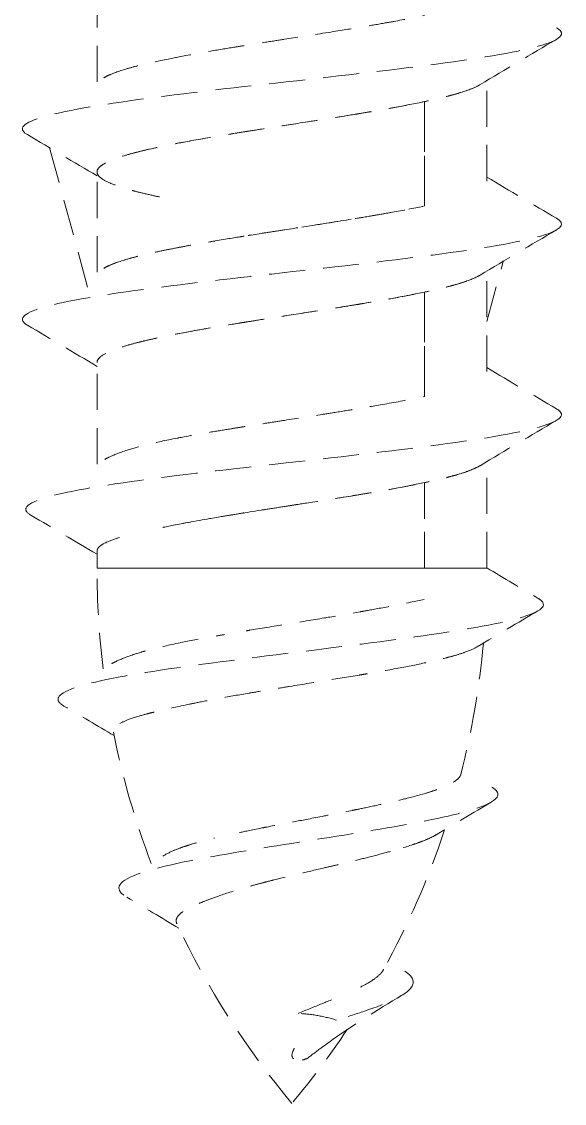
# Model space of a CAD drawing. Header units: feet. Extents: x 7599 to 8240, y -11181 to 1634.
# Drawn here: x 8032.59 to 8036.35, y -11127.56 to -11120.08 of the extents above; entities that cross this region are included whole.
import ezdxf

# ---------------------------------------------------------------- set-up
doc = ezdxf.new("R2010")
doc.units = ezdxf.units.FT
doc.header["$MEASUREMENT"] = 0
doc.linetypes.add('HIDDEN', pattern=[0.375, 0.25, -0.125])

msp = doc.modelspace()

# ---------------------------------------------------------------- linework, layer by layer
at = {"linetype": 'HIDDEN', "lineweight": 0, "extrusion": (-1, 6.12323e-17, 0)}
for p, q in [((8033.1134, -11120.4937), (8033.1134, -11119.7992)), ((8035.8093, -11121.1801), (8035.8093, -11120.4855)), ((8035.378, -11121.353), (8035.378, -11120.6308)), ((8035.378, -11120.6308), (8035.378, -11121.353)), ((8033.1134, -11121.8119), (8033.1134, -11121.1174)), ((8033.5447, -11121.6666), (8033.5447, -11121.6667)), ((8033.5447, -11121.6667), (8033.5447, -11121.6666)), ((8035.8093, -11122.4983), (8035.8093, -11121.8037)), ((8035.378, -11122.6712), (8035.378, -11121.949)), ((8035.378, -11121.949), (8035.378, -11122.6712)), ((8033.1134, -11123.1391), (8033.1134, -11122.4357)), ((8033.5447, -11122.9841), (8033.5447, -11122.9842)), ((8033.5447, -11122.9842), (8033.5447, -11122.9841)), ((8035.8093, -11123.8586), (8035.8093, -11123.122)), ((8035.378, -11123.8586), (8035.378, -11123.2672)), ((8035.378, -11123.2672), (8035.378, -11123.8586)), ((8033.1134, -11123.8586), (8033.1134, -11123.74)), ((8035.378, -11123.8586), (8033.1134, -11123.8586)), ((8033.1134, -11123.8586), (8035.378, -11123.8586)), ((8035.8093, -11123.8586), (8035.378, -11123.8586)), ((8035.378, -11123.8586), (8035.8093, -11123.8586)), ((8034.3102, -11127.1867), (8034.3113, -11127.1865))]:
    msp.add_line(p, q, dxfattribs=at)
at = {"linetype": 'HIDDEN', "lineweight": 15, "flags": 128}
for points in [[(8032.7853, -11120.95), (8033.0676, -11121.985)], [(8035.8093, -11122.153), (8035.923, -11121.736)]]:
    msp.add_lwpolyline(points, dxfattribs=at)
at = {"linetype": 'HIDDEN', "lineweight": 0, "extrusion": (0, 0, -1)}
for centre, start, end in [((-8038.8749, -11123.8586), 353.04606, 360), ((-8030.0478, -11123.8586), 185.16645, 194.34115), ((-8038.8749, -11123.8586), 339.21542, 348.63189), ((-8030.0478, -11123.8586), 198.31632, 208.83062), ((-8038.8749, -11123.8586), 320, 334.7015), ((-8030.0478, -11123.8586), 213.64842, 220)]:
    msp.add_arc(centre, 5.7614, start, end, dxfattribs=at)
at = {"linetype": 'HIDDEN', "lineweight": 0}
for points, knots in [([(8033.1595, -11120.4662), (8033.1718, -11120.4588), (8033.1851, -11120.4523), (8033.1977, -11120.4467), (8033.2129, -11120.4399), (8033.2439, -11120.4261), (8033.3132, -11120.4053), (8033.3363, -11120.3984), (8033.3613, -11120.3915), (8033.388, -11120.3846), (8033.4147, -11120.3778), (8033.4431, -11120.3709), (8033.4731, -11120.3641), (8033.5634, -11120.3436), (8033.6356, -11120.3299), (8033.6712, -11120.3231), (8033.7257, -11120.3126), (8033.8, -11120.2989), (8033.8987, -11120.2819), (8033.9617, -11120.271), (8034.019, -11120.2615), (8034.0691, -11120.2533), (8034.0983, -11120.2486), (8034.1251, -11120.2443), (8034.1492, -11120.2404), (8034.1633, -11120.2382), (8034.206, -11120.2314), (8034.2787, -11120.2201), (8034.3298, -11120.2121), (8034.3737, -11120.2053), (8034.4102, -11120.1996), (8034.4892, -11120.1874), (8034.578, -11120.1736), (8034.6745, -11120.1583), (8034.779, -11120.1417), (8034.853, -11120.1296), (8034.8989, -11120.122), (8034.9111, -11120.12), (8034.9214, -11120.1183), (8034.9297, -11120.1169), (8034.959, -11120.1121), (8035.0002, -11120.1052), (8035.0518, -11120.0964), (8035.1076, -11120.0868), (8035.1453, -11120.08), (8035.1673, -11120.076), (8035.2415, -11120.0625), (8035.3124, -11120.0487), (8035.378, -11120.0347)], [0.3416968, 0.3416968, 0.3416968, 0.3416968, 0.375, 0.375, 0.375, 0.4375, 0.4375, 0.4375, 0.4687768, 0.4687768, 0.4687768, 0.5, 0.5, 0.5, 0.5625, 0.5625, 0.5625, 0.625, 0.625, 0.625, 0.664489, 0.664489, 0.664489, 0.6875, 0.6875, 0.6875, 0.71875, 0.71875, 0.71875, 0.75, 0.75, 0.75, 0.8125, 0.8125, 0.8125, 0.8618717, 0.8618717, 0.8618717, 0.875, 0.875, 0.875, 0.90625, 0.90625, 0.90625, 0.9375, 0.9375, 0.9375, 1, 1, 1, 1]), ([(8036.2916, -11120.1201), (8036.3129, -11120.1326), (8036.3245, -11120.1451), (8036.3302, -11120.2014), (8036.2092, -11120.2452), (8035.7608, -11120.3327), (8035.4346, -11120.3765), (8034.6987, -11120.464), (8034.291, -11120.5078), (8033.5467, -11120.5953), (8033.212, -11120.6391), (8032.7414, -11120.7267), (8032.6066, -11120.7704), (8032.5942, -11120.8292), (8032.6058, -11120.8443), (8032.6313, -11120.8593)], [-0.2042014, -0.2042014, -0.2042014, -0.2042014, -0.203125, -0.203125, -0.19936616, -0.19936616, -0.19560731, -0.19560731, -0.19184847, -0.19184847, -0.18808962, -0.18808962, -0.18433078, -0.18433078, -0.18304002, -0.18304002, -0.18304002, -0.18304002]), ([(8035.7631, -11120.5131), (8035.7471, -11120.5231), (8035.7232, -11120.535), (8035.6792, -11120.5511), (8035.6227, -11120.5717), (8035.5692, -11120.5855), (8035.5609, -11120.5878), (8035.5526, -11120.59), (8035.5065, -11120.6036), (8035.378, -11120.6308)], [0.826369, 0.826369, 0.826369, 0.826369, 0.875, 0.875, 0.875, 0.9375, 0.9375, 0.9375, 1, 1, 1, 1]), ([(8035.7631, -11120.5131), (8035.7447, -11120.5241), (8035.7197, -11120.5359), (8035.6863, -11120.5484), (8035.6344, -11120.5679), (8035.5863, -11120.5809), (8035.5628, -11120.5872), (8035.559, -11120.5883), (8035.5557, -11120.5891), (8035.5531, -11120.5898), (8035.5337, -11120.595), (8035.5069, -11120.6018), (8035.4701, -11120.6104), (8035.4221, -11120.6216), (8035.3893, -11120.6284), (8035.378, -11120.6308)], [0.8222952, 0.8222952, 0.8222952, 0.8222952, 0.875, 0.875, 0.875, 0.9286913, 0.9286913, 0.9286913, 0.9375, 0.9375, 0.9375, 0.96875, 0.96875, 0.96875, 1, 1, 1, 1]), ([(8035.378, -11120.6308), (8035.3123, -11120.6446), (8035.2414, -11120.6584), (8035.1671, -11120.672), (8035.1453, -11120.676), (8035.1075, -11120.6829), (8035.0514, -11120.6927), (8035.0003, -11120.7016), (8034.9594, -11120.7085), (8034.9303, -11120.7133), (8034.9219, -11120.7147), (8034.9114, -11120.7165), (8034.8989, -11120.7185), (8034.8528, -11120.7261), (8034.7787, -11120.7381), (8034.674, -11120.7545), (8034.5779, -11120.7695), (8034.4895, -11120.7832), (8034.4109, -11120.7955), (8034.3742, -11120.8012), (8034.3299, -11120.8081), (8034.2784, -11120.8163), (8034.2059, -11120.8278), (8034.1631, -11120.8347), (8034.1487, -11120.837), (8034.1247, -11120.8408), (8034.0982, -11120.8451), (8034.0691, -11120.8498), (8034.0191, -11120.858), (8033.9618, -11120.8674), (8033.8988, -11120.8781), (8033.8, -11120.8949), (8033.7255, -11120.9086), (8033.6709, -11120.9191), (8033.6357, -11120.9258), (8033.5633, -11120.9397), (8033.4727, -11120.9606), (8033.4429, -11120.9674), (8033.4146, -11120.9743), (8033.388, -11120.9811), (8033.3614, -11120.988), (8033.3365, -11120.9948), (8033.3133, -11121.0016), (8033.2437, -11121.0222), (8033.2126, -11121.0359), (8033.1973, -11121.0427), (8033.174, -11121.0532), (8033.1476, -11121.0669), (8033.1304, -11121.084), (8033.1195, -11121.0948), (8033.115, -11121.1043), (8033.1138, -11121.1124), (8033.1131, -11121.1172), (8033.1134, -11121.1215), (8033.1144, -11121.1254), (8033.1149, -11121.1276), (8033.1159, -11121.1344), (8033.1258, -11121.1457), (8033.1328, -11121.1538), (8033.1417, -11121.1606), (8033.1503, -11121.1663), (8033.1685, -11121.1785), (8033.1957, -11121.1923), (8033.2363, -11121.2075), (8033.2803, -11121.2241), (8033.3227, -11121.2361), (8033.3504, -11121.2438), (8033.358, -11121.2458), (8033.3646, -11121.2476), (8033.3699, -11121.249), (8033.3881, -11121.2538), (8033.4147, -11121.2607), (8033.4525, -11121.2695), (8033.4936, -11121.279), (8033.5256, -11121.2858), (8033.5447, -11121.2899)], [0, 0, 0, 0, 0.0625, 0.0625, 0.0625, 0.09375, 0.09375, 0.09375, 0.125, 0.125, 0.125, 0.138317, 0.138317, 0.138317, 0.1875, 0.1875, 0.1875, 0.25, 0.25, 0.25, 0.28125, 0.28125, 0.28125, 0.3125, 0.3125, 0.3125, 0.335438, 0.335438, 0.335438, 0.375, 0.375, 0.375, 0.4375, 0.4375, 0.4375, 0.5, 0.5, 0.5, 0.531205, 0.531205, 0.531205, 0.5625, 0.5625, 0.5625, 0.625, 0.625, 0.625, 0.6875, 0.6875, 0.6875, 0.726953, 0.726953, 0.726953, 0.75, 0.75, 0.75, 0.78125, 0.78125, 0.78125, 0.8125, 0.8125, 0.8125, 0.875, 0.875, 0.875, 0.924056, 0.924056, 0.924056, 0.9375, 0.9375, 0.9375, 0.96875, 0.96875, 0.96875, 1, 1, 1, 1]), ([(8035.378, -11120.6308), (8035.2487, -11120.658), (8035.0939, -11120.6856), (8034.9706, -11120.7065), (8034.909, -11120.717), (8034.8253, -11120.7307), (8034.7008, -11120.7503), (8034.5763, -11120.7698), (8034.4875, -11120.7835), (8034.405, -11120.7964), (8034.3226, -11120.8093), (8034.2349, -11120.8231), (8034.1665, -11120.8341), (8034.0982, -11120.8451), (8034.0133, -11120.8588), (8033.9258, -11120.8735), (8033.7509, -11120.903), (8033.6038, -11120.9305), (8033.4766, -11120.9597), (8033.413, -11120.9743), (8033.3581, -11120.988), (8033.3004, -11121.0055), (8033.2428, -11121.0231), (8033.2102, -11121.0368), (8033.192, -11121.0452), (8033.1738, -11121.0536), (8033.1471, -11121.0673), (8033.1301, -11121.0842), (8033.1175, -11121.0968), (8033.1132, -11121.1077), (8033.1134, -11121.1174)], [0, 0, 0, 0, 0.125, 0.125, 0.125, 0.1875, 0.1875, 0.1875, 0.25, 0.25, 0.25, 0.3125, 0.3125, 0.3125, 0.375, 0.375, 0.375, 0.5, 0.5, 0.5, 0.5625, 0.5625, 0.5625, 0.625, 0.625, 0.625, 0.6875, 0.6875, 0.6875, 0.7341287, 0.7341287, 0.7341287, 0.7341287]), ([(8033.1594, -11121.7845), (8033.1728, -11121.7763), (8033.1868, -11121.7698), (8033.1976, -11121.765), (8033.219, -11121.7553), (8033.2532, -11121.7416), (8033.3133, -11121.7236), (8033.3447, -11121.7142), (8033.3769, -11121.7056), (8033.4084, -11121.6977), (8033.4306, -11121.6922), (8033.4525, -11121.687), (8033.4735, -11121.6822), (8033.5052, -11121.675), (8033.537, -11121.6682), (8033.568, -11121.6618), (8033.5968, -11121.6559), (8033.6308, -11121.649), (8033.6709, -11121.6414), (8033.7322, -11121.6296), (8033.8077, -11121.6158), (8033.8997, -11121.6), (8033.9824, -11121.5857), (8034.0508, -11121.5745), (8034.1009, -11121.5664), (8034.1193, -11121.5634), (8034.1353, -11121.5609), (8034.1488, -11121.5587), (8034.1763, -11121.5543), (8034.2197, -11121.5475), (8034.2796, -11121.5381), (8034.3359, -11121.5293), (8034.3799, -11121.5225), (8034.4112, -11121.5177), (8034.4955, -11121.5046), (8034.584, -11121.4909), (8034.6748, -11121.4765), (8034.8322, -11121.4515), (8034.9143, -11121.4377), (8034.9301, -11121.4351), (8034.9392, -11121.4336), (8034.9691, -11121.4287), (8035.0205, -11121.4199), (8035.0591, -11121.4134), (8035.1092, -11121.4047), (8035.1683, -11121.394), (8035.2463, -11121.3798), (8035.3163, -11121.3661), (8035.378, -11121.353)], [0.3393971, 0.3393971, 0.3393971, 0.3393971, 0.375, 0.375, 0.375, 0.4375, 0.4375, 0.4375, 0.47412, 0.47412, 0.47412, 0.5, 0.5, 0.5, 0.53125, 0.53125, 0.53125, 0.5625, 0.5625, 0.5625, 0.625, 0.625, 0.625, 0.6706974, 0.6706974, 0.6706974, 0.6875, 0.6875, 0.6875, 0.71875, 0.71875, 0.71875, 0.75, 0.75, 0.75, 0.8125, 0.8125, 0.8125, 0.8748086, 0.8748086, 0.8748086, 0.9106309, 0.9106309, 0.9106309, 0.9375, 0.9375, 0.9375, 1, 1, 1, 1]), ([(8034.1592, -11121.5571), (8034.1619, -11121.5566), (8034.1647, -11121.5562), (8034.1674, -11121.5558), (8034.2351, -11121.545), (8034.3229, -11121.5313), (8034.3983, -11121.5197), (8034.4737, -11121.508), (8034.5629, -11121.4943), (8034.7006, -11121.4724), (8034.8384, -11121.4505), (8034.9207, -11121.4367), (8034.9357, -11121.4342), (8034.9507, -11121.4317), (8035.0346, -11121.418), (8035.1419, -11121.3988), (8035.2492, -11121.3795), (8035.3177, -11121.3659), (8035.378, -11121.353)], [0.6850074, 0.6850074, 0.6850074, 0.6850074, 0.6875, 0.6875, 0.6875, 0.75, 0.75, 0.75, 0.8125, 0.8125, 0.8125, 0.875, 0.875, 0.875, 0.9375, 0.9375, 0.9375, 1, 1, 1, 1]), ([(8036.2917, -11121.4383), (8036.3101, -11121.4491), (8036.3212, -11121.4599), (8036.3387, -11121.5145), (8036.2272, -11121.5583), (8035.7946, -11121.6458), (8035.4744, -11121.6896), (8034.745, -11121.7771), (8034.3376, -11121.8209), (8033.588, -11121.9084), (8033.2477, -11121.9522), (8032.762, -11122.0397), (8032.6178, -11122.0835), (8032.5918, -11122.144), (8032.603, -11122.1608), (8032.6315, -11122.1776)], [-0.16646489, -0.16646489, -0.16646489, -0.16646489, -0.16553656, -0.16553656, -0.16177771, -0.16177771, -0.15801887, -0.15801887, -0.15426002, -0.15426002, -0.15050118, -0.15050118, -0.14674233, -0.14674233, -0.14530247, -0.14530247, -0.14530247, -0.14530247]), ([(8033.1594, -11121.7845), (8033.1733, -11121.7761), (8033.188, -11121.7691), (8033.2001, -11121.7638), (8033.2204, -11121.7549), (8033.2551, -11121.7411), (8033.3107, -11121.7243), (8033.3664, -11121.7076), (8033.4211, -11121.6938), (8033.4943, -11121.6775), (8033.636, -11121.6461), (8033.7855, -11121.6194), (8033.9276, -11121.5952)], [0.3379392, 0.3379392, 0.3379392, 0.3379392, 0.375, 0.375, 0.375, 0.4375, 0.4375, 0.4375, 0.5, 0.5, 0.5, 0.6208762, 0.6208762, 0.6208762, 0.6208762]), ([(8035.7676, -11121.8287), (8035.7424, -11121.8449), (8035.7066, -11121.8599), (8035.6661, -11121.874), (8035.6306, -11121.8864), (8035.5833, -11121.9002), (8035.5419, -11121.911), (8035.5005, -11121.9217), (8035.4427, -11121.9354), (8035.378, -11121.949)], [0.8039518, 0.8039518, 0.8039518, 0.8039518, 0.875, 0.875, 0.875, 0.9375, 0.9375, 0.9375, 1, 1, 1, 1]), ([(8035.7629, -11121.8314), (8035.7457, -11121.8418), (8035.7215, -11121.8535), (8035.6866, -11121.8666), (8035.6485, -11121.8809), (8035.6106, -11121.8922), (8035.5816, -11121.9003), (8035.5708, -11121.9033), (8035.5612, -11121.9059), (8035.5531, -11121.9081), (8035.5365, -11121.9124), (8035.5102, -11121.9192), (8035.4707, -11121.9284), (8035.4328, -11121.9373), (8035.4009, -11121.9441), (8035.378, -11121.949)], [0.8228833, 0.8228833, 0.8228833, 0.8228833, 0.875, 0.875, 0.875, 0.9206056, 0.9206056, 0.9206056, 0.9375, 0.9375, 0.9375, 0.96875, 0.96875, 0.96875, 1, 1, 1, 1]), ([(8035.378, -11121.949), (8035.3148, -11121.9623), (8035.2461, -11121.9761), (8035.1348, -11121.9962), (8035.0236, -11122.0163), (8034.9392, -11122.0301), (8034.9239, -11122.0326), (8034.9087, -11122.0352), (8034.826, -11122.0488), (8034.7042, -11122.0679), (8034.5823, -11122.0871), (8034.4931, -11122.1009), (8034.4078, -11122.1142), (8034.3226, -11122.1275), (8034.2353, -11122.1413), (8034.174, -11122.1512), (8034.1126, -11122.161), (8034.0273, -11122.1747), (8033.9452, -11122.1885), (8033.7809, -11122.216), (8033.6294, -11122.2434), (8033.4909, -11122.2747), (8033.4216, -11122.2903), (8033.3664, -11122.3041), (8033.3093, -11122.3211), (8033.2522, -11122.3381), (8033.2181, -11122.3517), (8033.1978, -11122.3607), (8033.1776, -11122.3698), (8033.1502, -11122.3836), (8033.1324, -11122.4004), (8033.1187, -11122.4131), (8033.1129, -11122.4242), (8033.1134, -11122.4357)], [0, 0, 0, 0, 0.0625, 0.0625, 0.0625, 0.125, 0.125, 0.125, 0.1875, 0.1875, 0.1875, 0.25, 0.25, 0.25, 0.3125, 0.3125, 0.3125, 0.375, 0.375, 0.375, 0.5, 0.5, 0.5, 0.5625, 0.5625, 0.5625, 0.625, 0.625, 0.625, 0.6875, 0.6875, 0.6875, 0.7352373, 0.7352373, 0.7352373, 0.7352373]), ([(8035.378, -11121.949), (8035.3162, -11121.962), (8035.246, -11121.9758), (8035.1677, -11121.9902), (8035.032, -11122.0151), (8034.9462, -11122.0289), (8034.9301, -11122.0316), (8034.9207, -11122.0332), (8034.8914, -11122.038), (8034.8373, -11122.0467), (8034.7968, -11122.0533), (8034.7429, -11122.0619), (8034.6749, -11122.0725), (8034.5838, -11122.0868), (8034.495, -11122.1006), (8034.4104, -11122.1138), (8034.3793, -11122.1186), (8034.3354, -11122.1255), (8034.2792, -11122.1344), (8034.2198, -11122.1438), (8034.1768, -11122.1507), (8034.1494, -11122.1551), (8034.1358, -11122.1573), (8034.1196, -11122.1599), (8034.1009, -11122.1629), (8034.0506, -11122.171), (8033.982, -11122.1821), (8033.8991, -11122.1962), (8033.8076, -11122.2118), (8033.7323, -11122.2255), (8033.6711, -11122.2373), (8033.6401, -11122.2432), (8033.6052, -11122.2502), (8033.5676, -11122.258), (8033.5345, -11122.2649), (8033.5031, -11122.2718), (8033.4734, -11122.2787), (8033.4533, -11122.2833), (8033.4314, -11122.2885), (8033.4084, -11122.2942), (8033.3779, -11122.3018), (8033.3455, -11122.3104), (8033.3132, -11122.3199), (8033.2533, -11122.3376), (8033.2192, -11122.3512), (8033.1978, -11122.3608), (8033.1788, -11122.3693), (8033.1497, -11122.3831), (8033.1304, -11122.4023), (8033.1222, -11122.4104), (8033.1173, -11122.4181), (8033.115, -11122.4255), (8033.1139, -11122.429), (8033.1134, -11122.4324), (8033.1134, -11122.4357)], [0, 0, 0, 0, 0.0625, 0.0625, 0.0625, 0.1245645, 0.1245645, 0.1245645, 0.1605407, 0.1605407, 0.1605407, 0.1875, 0.1875, 0.1875, 0.25, 0.25, 0.25, 0.28125, 0.28125, 0.28125, 0.3125, 0.3125, 0.3125, 0.3294389, 0.3294389, 0.3294389, 0.375, 0.375, 0.375, 0.4375, 0.4375, 0.4375, 0.46875, 0.46875, 0.46875, 0.5, 0.5, 0.5, 0.526891, 0.526891, 0.526891, 0.5625, 0.5625, 0.5625, 0.625, 0.625, 0.625, 0.6875, 0.6875, 0.6875, 0.7215099, 0.7215099, 0.7215099, 0.7373822, 0.7373822, 0.7373822, 0.7373822]), ([(8033.1674, -11123.1067), (8033.18, -11123.0986), (8033.1917, -11123.0933), (8033.1968, -11123.0909), (8033.2215, -11123.0788), (8033.2573, -11123.0638), (8033.3122, -11123.0458), (8033.3578, -11123.031), (8033.3994, -11123.0196), (8033.4293, -11123.0117), (8033.4479, -11123.0068), (8033.4622, -11123.0033), (8033.471, -11123.0011), (8033.5203, -11122.9891), (8033.5845, -11122.975), (8033.6692, -11122.9588), (8033.6766, -11122.9574), (8033.745, -11122.9438), (8033.8968, -11122.9182), (8033.9457, -11122.9099), (8033.9931, -11122.9021), (8034.0384, -11122.8948), (8034.0613, -11122.891), (8034.0855, -11122.8871), (8034.1108, -11122.883), (8034.1187, -11122.8818), (8034.1261, -11122.8806), (8034.1329, -11122.8795), (8034.1586, -11122.8754), (8034.1758, -11122.8726), (8034.184, -11122.8713), (8034.2105, -11122.8671), (8034.2476, -11122.8613), (8034.2957, -11122.8538), (8034.3499, -11122.8454), (8034.388, -11122.8395), (8034.4093, -11122.8362), (8034.4989, -11122.8223), (8034.5874, -11122.8086), (8034.6731, -11122.795), (8034.6993, -11122.7909), (8034.7429, -11122.784), (8034.8025, -11122.7743), (8034.8584, -11122.7652), (8034.9004, -11122.7583), (8034.9295, -11122.7534), (8034.9381, -11122.752), (8034.9486, -11122.7502), (8034.961, -11122.7482), (8035.0064, -11122.7406), (8035.0774, -11122.7287), (8035.1667, -11122.7125), (8035.2503, -11122.6973), (8035.3201, -11122.6836), (8035.378, -11122.6712)], [0.3421887, 0.3421887, 0.3421887, 0.3421887, 0.375, 0.375, 0.375, 0.4375, 0.4375, 0.4375, 0.4759842, 0.4759842, 0.4759842, 0.5, 0.5, 0.5, 0.5625, 0.5625, 0.5625, 0.625, 0.625, 0.625, 0.6607143, 0.6607143, 0.6607143, 0.6785714, 0.6785714, 0.6785714, 0.6822968, 0.6822968, 0.6822968, 0.6964286, 0.6964286, 0.6964286, 0.7232143, 0.7232143, 0.7232143, 0.75, 0.75, 0.75, 0.8125, 0.8125, 0.8125, 0.84375, 0.84375, 0.84375, 0.875, 0.875, 0.875, 0.8883651, 0.8883651, 0.8883651, 0.9375, 0.9375, 0.9375, 1, 1, 1, 1]), ([(8036.2918, -11122.7565), (8036.3072, -11122.7656), (8036.3175, -11122.7747), (8036.346, -11122.8276), (8036.2442, -11122.8714), (8035.8276, -11122.9589), (8035.5137, -11123.0027), (8034.7912, -11123.0902), (8034.3843, -11123.134), (8033.6298, -11123.2215), (8033.2799, -11123.2653), (8032.7901, -11123.3528), (8032.6447, -11123.3966), (8032.6149, -11123.4579), (8032.6262, -11123.4754), (8032.6561, -11123.4929)], [-0.12872891, -0.12872891, -0.12872891, -0.12872891, -0.12794811, -0.12794811, -0.12418927, -0.12418927, -0.12043042, -0.12043042, -0.11667158, -0.11667158, -0.11291274, -0.11291274, -0.10915389, -0.10915389, -0.10764897, -0.10764897, -0.10764897, -0.10764897]), ([(8035.7669, -11123.1473), (8035.7446, -11123.1615), (8035.7136, -11123.1752), (8035.6762, -11123.1887), (8035.6393, -11123.202), (8035.5933, -11123.2158), (8035.5473, -11123.2278), (8035.5013, -11123.2398), (8035.4429, -11123.2535), (8035.378, -11123.2672)], [0.8117206, 0.8117206, 0.8117206, 0.8117206, 0.875, 0.875, 0.875, 0.9375, 0.9375, 0.9375, 1, 1, 1, 1]), ([(8035.7628, -11123.1497), (8035.7469, -11123.1593), (8035.7234, -11123.171), (8035.6864, -11123.1849), (8035.6576, -11123.1958), (8035.6276, -11123.2052), (8035.5996, -11123.2134), (8035.5835, -11123.2181), (8035.568, -11123.2223), (8035.5536, -11123.2261), (8035.5451, -11123.2284), (8035.5196, -11123.2352), (8035.4705, -11123.2467), (8035.4362, -11123.2547), (8035.4049, -11123.2615), (8035.378, -11123.2672)], [0.8242341, 0.8242341, 0.8242341, 0.8242341, 0.875, 0.875, 0.875, 0.9146028, 0.9146028, 0.9146028, 0.9375, 0.9375, 0.9375, 0.96875, 0.96875, 0.96875, 1, 1, 1, 1]), ([(8035.378, -11123.2672), (8035.3214, -11123.2792), (8035.2577, -11123.292), (8035.1579, -11123.3102), (8035.0581, -11123.3285), (8034.9806, -11123.3414), (8034.9569, -11123.3454), (8034.9332, -11123.3494), (8034.8562, -11123.3621), (8034.7463, -11123.3795), (8034.6365, -11123.3969), (8034.5537, -11123.4097), (8034.5131, -11123.416), (8034.4725, -11123.4223), (8034.3894, -11123.4353), (8034.2708, -11123.454), (8034.1522, -11123.4728), (8034.0733, -11123.4856), (8034.0202, -11123.4944), (8033.9671, -11123.5031), (8033.8889, -11123.5161), (8033.7835, -11123.5353), (8033.678, -11123.5546), (8033.6143, -11123.5674), (8033.5639, -11123.5778), (8033.5605, -11123.5785), (8033.5571, -11123.5792), (8033.5536, -11123.5799)], [0, 0, 0, 0, 0.0625, 0.0625, 0.0625, 0.125, 0.125, 0.125, 0.1875, 0.1875, 0.1875, 0.25, 0.25, 0.25, 0.3125, 0.3125, 0.3125, 0.375, 0.375, 0.375, 0.4375, 0.4375, 0.4375, 0.5, 0.5, 0.5, 0.5042141, 0.5042141, 0.5042141, 0.5042141]), ([(8035.378, -11123.2672), (8035.3226, -11123.2789), (8035.2579, -11123.2917), (8035.1828, -11123.3057), (8035.0638, -11123.3277), (8034.9852, -11123.3406), (8034.9626, -11123.3444), (8034.9373, -11123.3487), (8034.861, -11123.3614), (8034.7262, -11123.3827)], [0, 0, 0, 0, 0.0625, 0.0625, 0.0625, 0.125, 0.125, 0.125, 0.1874488, 0.1874488, 0.1874488, 0.1874488]), ([(8034.4988, -11123.4182), (8034.4926, -11123.4192), (8034.4864, -11123.4202), (8034.4803, -11123.4211), (8034.445, -11123.4266), (8034.4039, -11123.4331), (8034.3571, -11123.4404), (8034.3156, -11123.4469), (8034.2744, -11123.4534), (8034.2338, -11123.4599), (8034.2095, -11123.4638), (8034.1757, -11123.4691), (8034.1329, -11123.476), (8034.1264, -11123.477), (8034.1198, -11123.4781), (8034.1129, -11123.4792), (8034.0717, -11123.4859), (8034.0325, -11123.4923), (8033.9956, -11123.4984), (8033.9611, -11123.5042), (8033.8825, -11123.5172), (8033.7721, -11123.5374), (8033.6816, -11123.554), (8033.6174, -11123.5669), (8033.5728, -11123.576), (8033.5714, -11123.5763), (8033.5699, -11123.5765), (8033.5685, -11123.5768)], [0.244908, 0.244908, 0.244908, 0.244908, 0.25, 0.25, 0.25, 0.28125, 0.28125, 0.28125, 0.3125, 0.3125, 0.3125, 0.3396513, 0.3396513, 0.3396513, 0.34375, 0.34375, 0.34375, 0.375, 0.375, 0.375, 0.4375, 0.4375, 0.4375, 0.5, 0.5, 0.5, 0.5013727, 0.5013727, 0.5013727, 0.5013727]), ([(8033.2679, -11123.6473), (8033.2396, -11123.6559), (8033.2042, -11123.6676), (8033.1732, -11123.6826), (8033.1494, -11123.6941), (8033.132, -11123.7059), (8033.1224, -11123.7179), (8033.1208, -11123.72), (8033.1188, -11123.7227), (8033.117, -11123.7261), (8033.115, -11123.7299), (8033.1133, -11123.7345), (8033.1134, -11123.74)], [0.625, 0.625, 0.625, 0.625, 0.6875, 0.6875, 0.6875, 0.75, 0.75, 0.75, 0.7712902, 0.7712902, 0.7712902, 0.7952598, 0.7952598, 0.7952598, 0.7952598]), ([(8036.1653, -11124.0684), (8036.1813, -11124.0779), (8036.1921, -11124.0874), (8036.2216, -11124.1407), (8036.1286, -11124.1844), (8035.7472, -11124.272), (8035.4599, -11124.3157), (8034.8017, -11124.4033), (8034.4325, -11124.4471), (8033.7508, -11124.5346), (8033.4359, -11124.5784), (8032.9964, -11124.6659), (8032.8666, -11124.7097), (8032.8372, -11124.7732), (8032.8505, -11124.793), (8032.8842, -11124.8128)], [-0.0911743, -0.0911743, -0.0911743, -0.0911743, -0.09035967, -0.09035967, -0.08660083, -0.08660083, -0.08284198, -0.08284198, -0.07908314, -0.07908314, -0.07532429, -0.07532429, -0.07156545, -0.07156545, -0.06986645, -0.06986645, -0.06986645, -0.06986645]), ([(8034.1454, -11124.2926), (8034.153, -11124.2913), (8034.1607, -11124.29), (8034.1686, -11124.2887), (8034.2402, -11124.2767), (8034.3269, -11124.2623), (8034.4281, -11124.2458), (8034.5166, -11124.2313), (8034.6032, -11124.217), (8034.6862, -11124.2031), (8034.6875, -11124.2029), (8034.7755, -11124.1886), (8034.9362, -11124.1601), (8034.9475, -11124.1581), (8034.9651, -11124.155), (8034.9886, -11124.1508), (8035.0308, -11124.1432), (8035.0923, -11124.1321), (8035.1683, -11124.1175), (8035.2503, -11124.1017), (8035.3187, -11124.0874), (8035.3753, -11124.0746)], [0.6982106, 0.6982106, 0.6982106, 0.6982106, 0.7033583, 0.7033583, 0.7033583, 0.75, 0.75, 0.75, 0.8125, 0.8125, 0.8125, 0.875, 0.875, 0.875, 0.8973932, 0.8973932, 0.8973932, 0.9375, 0.9375, 0.9375, 1, 1, 1, 1]), ([(8033.2149, -11124.5204), (8033.2239, -11124.5148), (8033.233, -11124.51), (8033.2409, -11124.5061), (8033.2673, -11124.4928), (8033.3034, -11124.4776), (8033.354, -11124.4606), (8033.3544, -11124.4604), (8033.3714, -11124.4543), (8033.4117, -11124.4423), (8033.4347, -11124.4354), (8033.4551, -11124.4297), (8033.4718, -11124.4252), (8033.4884, -11124.4207), (8033.5013, -11124.4174), (8033.51, -11124.4152), (8033.5574, -11124.4032), (8033.6203, -11124.3888), (8033.7044, -11124.372), (8033.7636, -11124.3601), (8033.8371, -11124.3462), (8033.9273, -11124.3303), (8033.9441, -11124.3273), (8033.9665, -11124.3234), (8033.9948, -11124.3184)], [0.3500353, 0.3500353, 0.3500353, 0.3500353, 0.375, 0.375, 0.375, 0.4375, 0.4375, 0.4375, 0.4625, 0.4625, 0.4625, 0.4813675, 0.4813675, 0.4813675, 0.5, 0.5, 0.5, 0.5625, 0.5625, 0.5625, 0.625, 0.625, 0.625, 0.6559796, 0.6559796, 0.6559796, 0.6559796]), ([(8035.7439, -11124.4024), (8035.7273, -11124.4123), (8035.7025, -11124.4245), (8035.6629, -11124.4389), (8035.6395, -11124.4474), (8035.6147, -11124.4553), (8035.5898, -11124.4626), (8035.5691, -11124.4687), (8035.5483, -11124.4743), (8035.5281, -11124.4795), (8035.4556, -11124.4982), (8035.3916, -11124.5117), (8035.3521, -11124.52)], [0.8198428, 0.8198428, 0.8198428, 0.8198428, 0.875, 0.875, 0.875, 0.9090879, 0.9090879, 0.9090879, 0.9375, 0.9375, 0.9375, 1, 1, 1, 1]), ([(8035.3521, -11124.52), (8035.297, -11124.5315), (8035.231, -11124.5446), (8035.1526, -11124.5591), (8035.0747, -11124.5735), (8035.0131, -11124.5841), (8034.9732, -11124.591), (8034.9534, -11124.5943), (8034.9388, -11124.5968), (8034.9297, -11124.5983), (8034.8495, -11124.6119), (8034.7691, -11124.6249), (8034.6902, -11124.6376), (8034.6265, -11124.6479), (8034.5438, -11124.6612), (8034.4434, -11124.6775), (8034.4116, -11124.6827), (8034.3644, -11124.6904), (8034.3028, -11124.7006), (8034.2631, -11124.7071), (8034.2218, -11124.714), (8034.1794, -11124.7212), (8034.1746, -11124.722), (8034.1698, -11124.7228), (8034.165, -11124.7236), (8034.0977, -11124.735), (8034.0306, -11124.7467), (8033.9648, -11124.7587), (8033.9366, -11124.7639), (8033.8996, -11124.7708), (8033.8553, -11124.7794), (8033.8046, -11124.7893), (8033.771, -11124.7962), (8033.7517, -11124.8002), (8033.6701, -11124.8171), (8033.61, -11124.8308), (8033.5653, -11124.8412), (8033.5527, -11124.8441), (8033.5358, -11124.848), (8033.5157, -11124.8528), (8033.5032, -11124.8559), (8033.4893, -11124.8593), (8033.4746, -11124.863), (8033.4744, -11124.8631), (8033.4518, -11124.8685), (8033.4144, -11124.8794), (8033.3631, -11124.8942), (8033.3289, -11124.907), (8033.3048, -11124.9177), (8033.2844, -11124.9268), (8033.2583, -11124.9399), (8033.2414, -11124.9569), (8033.2356, -11124.9628), (8033.2311, -11124.9688), (8033.2285, -11124.9751), (8033.2259, -11124.9813), (8033.2251, -11124.9877), (8033.2265, -11124.9943)], [0, 0, 0, 0, 0.0625, 0.0625, 0.0625, 0.1042978, 0.1042978, 0.1042978, 0.125, 0.125, 0.125, 0.1875, 0.1875, 0.1875, 0.25, 0.25, 0.25, 0.2857143, 0.2857143, 0.2857143, 0.3178157, 0.3178157, 0.3178157, 0.3214286, 0.3214286, 0.3214286, 0.375, 0.375, 0.375, 0.40625, 0.40625, 0.40625, 0.4375, 0.4375, 0.4375, 0.5, 0.5, 0.5, 0.5219897, 0.5219897, 0.5219897, 0.5357143, 0.5357143, 0.5357143, 0.5625, 0.5625, 0.5625, 0.625, 0.625, 0.625, 0.6875, 0.6875, 0.6875, 0.7176111, 0.7176111, 0.7176111, 0.7471729, 0.7471729, 0.7471729, 0.7471729]), ([(8035.2236, -11125.4603), (8035.2682, -11125.4494), (8035.3265, -11125.4346), (8035.3883, -11125.4159), (8035.4103, -11125.4092), (8035.4318, -11125.4024), (8035.4522, -11125.3953), (8035.4741, -11125.3878), (8035.4948, -11125.38), (8035.5139, -11125.3721), (8035.5552, -11125.3548), (8035.5796, -11125.3404), (8035.5952, -11125.3287), (8035.61, -11125.3177), (8035.6252, -11125.3034), (8035.6297, -11125.2857)], [0, 0, 0, 0, 0.0625, 0.0625, 0.0625, 0.0926505, 0.0926505, 0.0926505, 0.125, 0.125, 0.125, 0.1875, 0.1875, 0.1875, 0.2493517, 0.2493517, 0.2493517, 0.2493517]), ([(8035.8441, -11125.3732), (8035.8645, -11125.3855), (8035.8776, -11125.3977), (8035.9031, -11125.4538), (8035.8265, -11125.4975), (8035.5176, -11125.5851), (8035.2863, -11125.6288), (8034.762, -11125.7164), (8034.4704, -11125.7601), (8033.9373, -11125.8477), (8033.6931, -11125.8914), (8033.3149, -11125.9901), (8033.2338, -11126.0451), (8033.2843, -11126.1119), (8033.2992, -11126.1237), (8033.3193, -11126.1356)], [-0.05382314, -0.05382314, -0.05382314, -0.05382314, -0.05277123, -0.05277123, -0.04901238, -0.04901238, -0.04525354, -0.04525354, -0.04149469, -0.04149469, -0.03773585, -0.03773585, -0.03301887, -0.03301887, -0.03199958, -0.03199958, -0.03199958, -0.03199958]), ([(8034.0984, -11125.6886), (8034.1281, -11125.6823), (8034.1788, -11125.6717), (8034.2538, -11125.6567), (8034.2647, -11125.6545), (8034.2761, -11125.6522), (8034.288, -11125.6499), (8034.3525, -11125.6371), (8034.4185, -11125.6243), (8034.4848, -11125.6117), (8034.5372, -11125.6017), (8034.6041, -11125.5889), (8034.6845, -11125.5733), (8034.6905, -11125.5721), (8034.7572, -11125.5595), (8034.8775, -11125.5353), (8034.8866, -11125.5334), (8034.9005, -11125.5306), (8034.9192, -11125.5269), (8034.9522, -11125.5202), (8035.0001, -11125.5104), (8035.0599, -11125.4975), (8035.1246, -11125.4836), (8035.1787, -11125.4712), (8035.2236, -11125.4603)], [0.625, 0.625, 0.625, 0.625, 0.6795775, 0.6795775, 0.6795775, 0.6875, 0.6875, 0.6875, 0.75, 0.75, 0.75, 0.8125, 0.8125, 0.8125, 0.875, 0.875, 0.875, 0.8975538, 0.8975538, 0.8975538, 0.9375, 0.9375, 0.9375, 1, 1, 1, 1]), ([(8035.4657, -11125.7002), (8035.4527, -11125.708), (8035.4369, -11125.7165), (8035.4172, -11125.7256), (8035.3973, -11125.7348), (8035.3764, -11125.7434), (8035.3556, -11125.7513), (8035.3364, -11125.7587), (8035.3173, -11125.7654), (8035.2989, -11125.7716), (8035.2413, -11125.7909), (8035.1868, -11125.8065), (8035.1444, -11125.8184)], [0.8425392, 0.8425392, 0.8425392, 0.8425392, 0.875, 0.875, 0.875, 0.9075007, 0.9075007, 0.9075007, 0.9375, 0.9375, 0.9375, 1, 1, 1, 1]), ([(8033.5696, -11125.8512), (8033.5965, -11125.8339), (8033.6266, -11125.8198), (8033.6523, -11125.809), (8033.6722, -11125.8007), (8033.6936, -11125.7926), (8033.7162, -11125.7849), (8033.7348, -11125.7786), (8033.7541, -11125.7725), (8033.7739, -11125.7667), (8033.809, -11125.7562), (8033.8576, -11125.743), (8033.9253, -11125.7269), (8033.9254, -11125.7269), (8033.9255, -11125.7269), (8033.9255, -11125.7269)], [0.378452, 0.378452, 0.378452, 0.378452, 0.4375, 0.4375, 0.4375, 0.471804, 0.471804, 0.471804, 0.5, 0.5, 0.5, 0.5625, 0.5625, 0.5625, 0.5625726, 0.5625726, 0.5625726, 0.5625726]), ([(8035.1444, -11125.8184), (8035.1035, -11125.8297), (8035.056, -11125.8424), (8035.0012, -11125.8564), (8034.9579, -11125.8674), (8034.9133, -11125.8784), (8034.8681, -11125.8893), (8034.8603, -11125.8912), (8034.8525, -11125.8931), (8034.8447, -11125.8949), (8034.8194, -11125.901), (8034.7919, -11125.9075), (8034.7624, -11125.9144), (8034.7456, -11125.9183), (8034.7176, -11125.9249), (8034.678, -11125.9342), (8034.6192, -11125.9479), (8034.5623, -11125.9612), (8034.5083, -11125.9741), (8034.4696, -11125.9833), (8034.4121, -11125.9971), (8034.3392, -11126.0154), (8034.3196, -11126.0204), (8034.3, -11126.0253), (8034.2806, -11126.0303), (8034.273, -11126.0323), (8034.2653, -11126.0343), (8034.2576, -11126.0363), (8034.2361, -11126.0419), (8034.2095, -11126.049), (8034.1786, -11126.0575), (8034.1461, -11126.0665), (8034.0941, -11126.0811), (8034.0309, -11126.1014), (8033.9698, -11126.121), (8033.9294, -11126.1359), (8033.9026, -11126.1459), (8033.8757, -11126.156), (8033.8513, -11126.1656), (8033.8294, -11126.1747), (8033.8179, -11126.1794), (8033.8071, -11126.1841), (8033.7969, -11126.1885), (8033.7705, -11126.2002), (8033.7426, -11126.2135), (8033.7184, -11126.2285), (8033.7106, -11126.2333), (8033.7007, -11126.2398), (8033.691, -11126.2479), (8033.6793, -11126.2577), (8033.6745, -11126.2642), (8033.6721, -11126.2674), (8033.6619, -11126.2814), (8033.6591, -11126.2948), (8033.6616, -11126.3077), (8033.6623, -11126.3113), (8033.6636, -11126.3157), (8033.666, -11126.3207)], [0, 0, 0, 0, 0.0625, 0.0625, 0.0625, 0.1158571, 0.1158571, 0.1158571, 0.125, 0.125, 0.125, 0.15625, 0.15625, 0.15625, 0.1875, 0.1875, 0.1875, 0.25, 0.25, 0.25, 0.3125, 0.3125, 0.3125, 0.3348726, 0.3348726, 0.3348726, 0.34375, 0.34375, 0.34375, 0.375, 0.375, 0.375, 0.4375, 0.4375, 0.4375, 0.5, 0.5, 0.5, 0.5409445, 0.5409445, 0.5409445, 0.5625, 0.5625, 0.5625, 0.625, 0.625, 0.625, 0.65625, 0.65625, 0.65625, 0.6875, 0.6875, 0.6875, 0.75, 0.75, 0.75, 0.7709624, 0.7709624, 0.7709624, 0.7709624]), ([(8035.2421, -11126.6472), (8035.2989, -11126.6845), (8035.3142, -11126.7218), (8035.2503, -11126.814), (8035.1251, -11126.869), (8034.9023, -11126.9445), (8034.8368, -11126.9651), (8034.7698, -11126.9857)], [-0.017355545, -0.017355545, -0.017355545, -0.017355545, -0.014150943, -0.014150943, -0.009433962, -0.009433962, -0.007664053, -0.007664053, -0.007664053, -0.007664053]), ([(8034.9357, -11126.757), (8034.9357, -11126.757), (8034.9357, -11126.757), (8034.9358, -11126.757), (8034.9602, -11126.7448), (8034.9911, -11126.7284), (8035.0215, -11126.708), (8035.0358, -11126.6983), (8035.0587, -11126.6825), (8035.0782, -11126.6604), (8035.0822, -11126.6559), (8035.0864, -11126.6507), (8035.0904, -11126.6447), (8035.0924, -11126.6417), (8035.0944, -11126.6384), (8035.0962, -11126.635)], [0.0624808, 0.0624808, 0.0624808, 0.0624808, 0.0625, 0.0625, 0.0625, 0.125, 0.125, 0.125, 0.1875, 0.1875, 0.1875, 0.2133977, 0.2133977, 0.2133977, 0.2266291, 0.2266291, 0.2266291, 0.2266291]), ([(8034.5037, -11126.9408), (8034.561, -11126.916), (8034.618, -11126.8932), (8034.6694, -11126.8724), (8034.6912, -11126.8635), (8034.7461, -11126.8419), (8034.8259, -11126.8074)], [0, 0, 0, 0, 0.5, 0.5, 0.5, 1, 1, 1, 1]), ([(8034.7698, -11126.9857), (8034.7208, -11126.9714), (8034.6753, -11126.9605), (8034.6336, -11126.9531), (8034.586, -11126.9447), (8034.5423, -11126.9406), (8034.5037, -11126.9408)], [0, 0, 0, 0, 0.0003495689, 0.0003495689, 0.0003495689, 0.0006991378, 0.0006991378, 0.0006991378, 0.0006991378])]:
    msp.add_open_spline(points, degree=3, knots=knots, dxfattribs=at)
for points in [[(8036.2914, -11120.2001), (8036.115, -11120.3039), (8035.9387, -11120.4081), (8035.7631, -11120.5131)], [(8033.1595, -11120.4662), (8033.1595, -11120.4662), (8033.1595, -11120.4662), (8033.1595, -11120.4662)], [(8033.1134, -11121.1446), (8032.9531, -11121.0489), (8032.7923, -11120.954), (8032.6313, -11120.8593)], [(8035.8093, -11121.1528), (8035.9697, -11121.2486), (8036.1306, -11121.3436), (8036.2917, -11121.4383)], [(8035.8093, -11121.1801), (8035.8093, -11121.1801), (8035.8093, -11121.1801), (8035.8093, -11121.1801)], [(8036.2913, -11121.5184), (8036.1148, -11121.6222), (8035.9386, -11121.7264), (8035.7629, -11121.8314)], [(8033.1134, -11122.4629), (8032.9531, -11122.3672), (8032.7924, -11122.2722), (8032.6315, -11122.1776)], [(8035.8093, -11122.471), (8035.9698, -11122.5668), (8036.1307, -11122.6618), (8036.2918, -11122.7565)], [(8036.2911, -11122.8367), (8036.1147, -11122.9405), (8035.9385, -11123.0447), (8035.7628, -11123.1497)], [(8034.1391, -11123.475), (8034.1391, -11123.475), (8034.1391, -11123.475), (8034.1391, -11123.475)], [(8034.1391, -11123.475), (8034.1391, -11123.475), (8034.1391, -11123.475), (8034.1391, -11123.475)], [(8033.1134, -11123.7627), (8032.9612, -11123.6723), (8032.8087, -11123.5825), (8032.6561, -11123.4929)], [(8035.8093, -11123.8565), (8035.9277, -11123.9275), (8036.0464, -11123.9981), (8036.1653, -11124.0684)], [(8036.1636, -11124.1543), (8036.0235, -11124.2366), (8035.8835, -11124.3192), (8035.7439, -11124.4024)], [(8033.2312, -11125.0177), (8033.1157, -11124.9491), (8033, -11124.8809), (8032.8842, -11124.8128)], [(8035.8403, -11125.4773), (8035.7152, -11125.5512), (8035.5902, -11125.6254), (8035.4657, -11125.7002)], [(8033.6803, -11126.3507), (8033.5604, -11126.2783), (8033.4399, -11126.2068), (8033.3193, -11126.1356)], [(8035.2227, -11126.8143), (8035.0505, -11126.9184), (8034.8763, -11127.0232), (8034.7161, -11127.1402)], [(8034.716, -11127.1403), (8034.7006, -11127.1514), (8034.6824, -11127.1647), (8034.6614, -11127.18)], [(8034.4746, -11127.2545), (8034.4624, -11127.2446), (8034.4571, -11127.2286), (8034.4663, -11127.2065)], [(8034.4663, -11127.2065), (8034.4698, -11127.1981), (8034.4735, -11127.1895), (8034.4774, -11127.1806)], [(8034.6614, -11127.18), (8034.6271, -11127.2051), (8034.597, -11127.228), (8034.5718, -11127.2489)], [(8034.5718, -11127.2489), (8034.5603, -11127.2545), (8034.548, -11127.259), (8034.5351, -11127.2624)]]:
    msp.add_open_spline(points, degree=3, dxfattribs=at)

doc.saveas('drawing.dxf')
